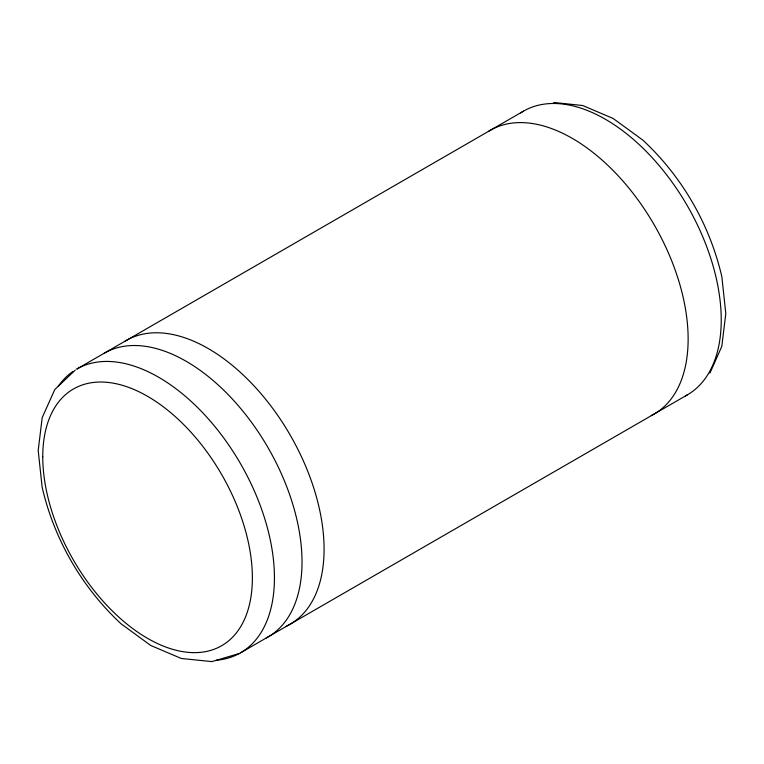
<?xml version="1.0" encoding="UTF-8"?>
<svg xmlns="http://www.w3.org/2000/svg" width="764" height="764" viewBox="0 0 764 764"><rect width="100%" height="100%" fill="white"/><g stroke="black" fill="none" stroke-linecap="round" stroke-linejoin="round"><path stroke-width="1.15" d="M709.947 373.042L721.799 346.407L725.8 313.526L721.865 276.835C709.861 224.692 682.166 176.713 643.011 140.251L613.196 118.496L582.722 105.527L553.738 102.471M75.321 370.053L54.798 389.525L42.201 417.593L38.2 450.473L42.135 487.165C54.139 539.308 81.834 587.287 120.989 623.749L150.804 645.504L181.278 658.472L211.876 661.605L239.008 653.564M523.493 111.152L76.696 369.107A163.811 94.583 60 0 1 250.506 482.609A163.811 94.583 60 0 1 216.518 660.249M240.507 652.848L687.304 394.892M124.427 341.603A163.811 94.583 60 0 1 291.122 436.712A163.811 94.583 60 0 1 286.185 626.26M104.276 353.188A163.811 94.583 60 0 1 269.052 449.442A163.811 94.583 60 0 1 266.139 637.997M488.482 131.418A163.811 94.583 60 0 1 654.691 225.686A163.811 94.583 60 0 1 651.253 415.587M520.637 112.919A163.811 94.583 60 0 1 686.817 204.895A163.811 94.583 60 0 1 685.346 395.972M58.293 386.183A163.811 94.583 60 0 1 72.914 371.505M42.765 456.834A148.216 85.568 60 0 0 199.977 652.399A148.216 85.568 60 0 0 199.977 442.795A148.216 85.568 60 0 0 42.765 456.834"/></g></svg>
